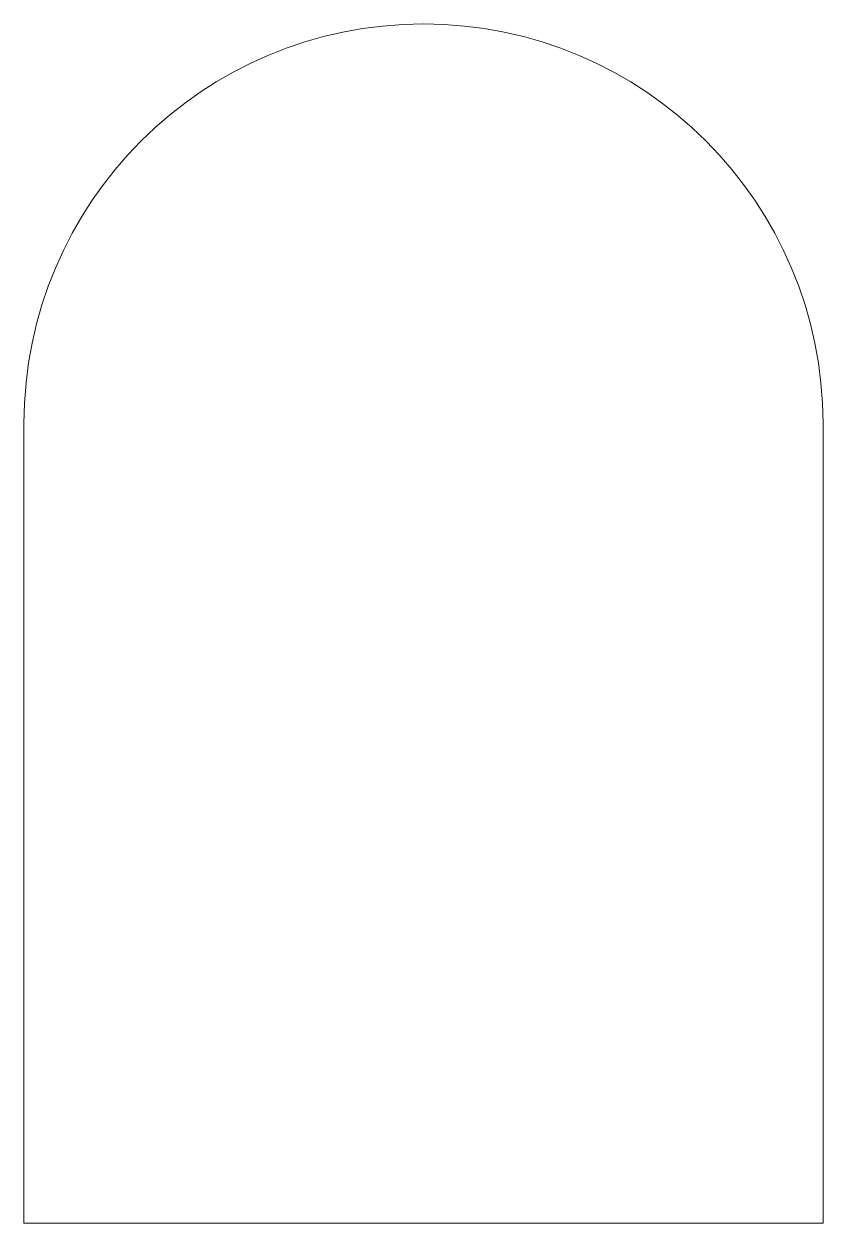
# Model space of a CAD drawing. Header units: millimetres. Extents: x 0 to 52.4, y 0 to 15.
# Drawn here: x 42.36 to 52.36, y 0 to 15 of the extents above; entities outside this region: 1.
import ezdxf

# ---------------------------------------------------------------- set-up
doc = ezdxf.new("R2010")
doc.units = ezdxf.units.MM
doc.layers.add('nuts_access', color=7, linetype='CONTINUOUS', lineweight=0, true_color=0xffffff)

msp = doc.modelspace()

# ---------------------------------------------------------------- linework, layer by layer
at = {"layer": 'nuts_access'}
for p, q in [((42.36, 0), (42.36, 10)), ((52.36, 0), (52.36, 10)), ((42.36, 0), (52.36, 0))]:
    msp.add_line(p, q, dxfattribs=at)
msp.add_circle((47.36, 10), 0, dxfattribs=at)
msp.add_circle((47.36, 10), 0, dxfattribs=at)
for centre, radius, end in [((47.36, 10), 5, 180), ((47.36, 10), 0, 180), ((0, 0), 0, 0)]:
    msp.add_arc(centre, radius, 0, end, dxfattribs=at)

doc.saveas('drawing.dxf')
